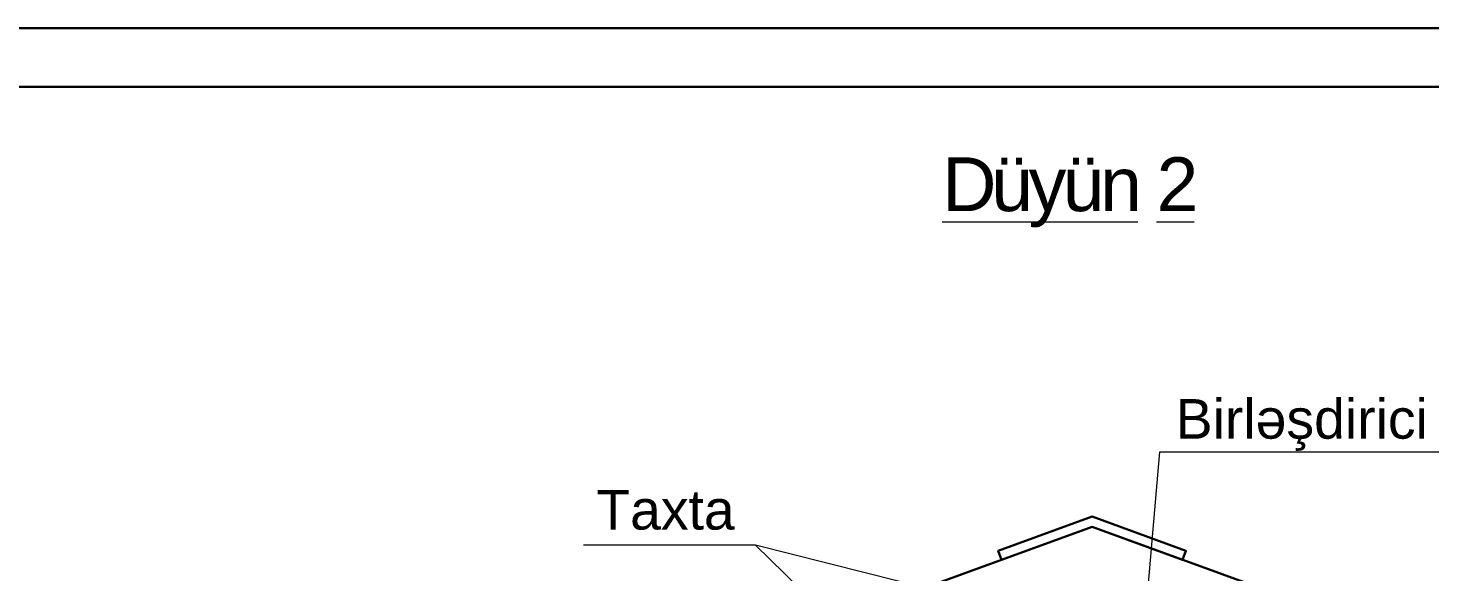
# Model space of a CAD drawing. Header units: millimetres. Extents: x 120281 to 1416367021, y -641565767 to 918373.
# Drawn here: x 1009569 to 1015389, y 696874 to 699133 of the extents above; entities that cross this region are included whole.
import ezdxf

# ---------------------------------------------------------------- set-up
doc = ezdxf.new("R2010")
doc.units = ezdxf.units.MM
for name, color, linetype, lineweight in [('Künc ştampının yazısı', 7, 'Continuous', 13), ('перегородка', 130, 'Continuous', 20), ('размер', 90, 'Continuous', 40)]:
    doc.layers.add(name, color=color, linetype=linetype, lineweight=lineweight)
doc.styles.add('ARIAL', font='arial.ttf')
doc.styles.add('Segoe UI Light', font='segoeuil.ttf', dxfattribs={"width": 0.7})

msp = doc.modelspace()

# ---------------------------------------------------------------- linework, layer by layer
at = {"color": 7, "lineweight": 13}
msp.add_line((1012588.81841, 696985.50001, 0), (1013072.45743, 696516.08212, 0), dxfattribs=at)
at = {"color": 7, "lineweight": 13, "elevation": 0}
for points in [[(1014179.71492, 696344.38577), (1014267.57002, 697373.23), (1015921.55688, 697373.23)], [(1013636.273, 696721.29421), (1012588.81841, 696985.50001), (1011875.15803, 696985.50001)]]:
    msp.add_lwpolyline(points, dxfattribs=at)
at = {"color": 7, "lineweight": 30, "elevation": 0}
msp.add_lwpolyline([(1014362.46187, 696924.82478), (1013986.58482, 697061.63283), (1013610.70777, 696924.82478), (1013597.02697, 696962.41248), (1013986.58482, 697104.19994), (1014376.14267, 696962.41248)], close=True, dxfattribs=at)
msp.add_lwpolyline([(1011003.04366, 695975.71266), (1013986.58482, 697061.63283), (1016970.12598, 695975.71266)], dxfattribs=at)
at = {"layer": 'размер', "color": 0, "lineweight": 30, "elevation": 0}
for points in [[(998542.56293, 699132.97537), (1019018.39713, 699132.97537), (1019018.39713, 684653.63547), (998542.56293, 684653.63547)], [(999517.60265, 698889.21544), (1018774.6372, 698889.21544), (1018774.6372, 684897.3954), (999517.60265, 684897.3954)]]:
    msp.add_lwpolyline(points, close=True, dxfattribs=at)

# ---------------------------------------------------------------- texts
at = {"layer": 'Künc ştampının yazısı', "char_height": 164.5034347, "attachment_point": 5, "style": 'Segoe UI Light'}
for s, insert in [('{\\fArial|b0|i0|c238|p34;\\W1;Birləşdirici bolt}', (1015074.45064, 697484.66006, 0)), ('{\\fArial|b0|i0|c0|p34;\\W1;Taxta }', (1012215.65844, 697131.41572, 0))]:
    msp.add_mtext(s, dxfattribs=dict(at, insert=insert))
at = {"layer": 'перегородка', "color": 0, "insert": (1013364.37368, 698596.08652, 0), "char_height": 223.44, "attachment_point": 1, "style": 'ARIAL'}
msp.add_mtext('{\\T0.9;\\LD\\fArial|b0|i0|c238|p34;üyün 2}', dxfattribs=at)

doc.saveas('drawing.dxf')
